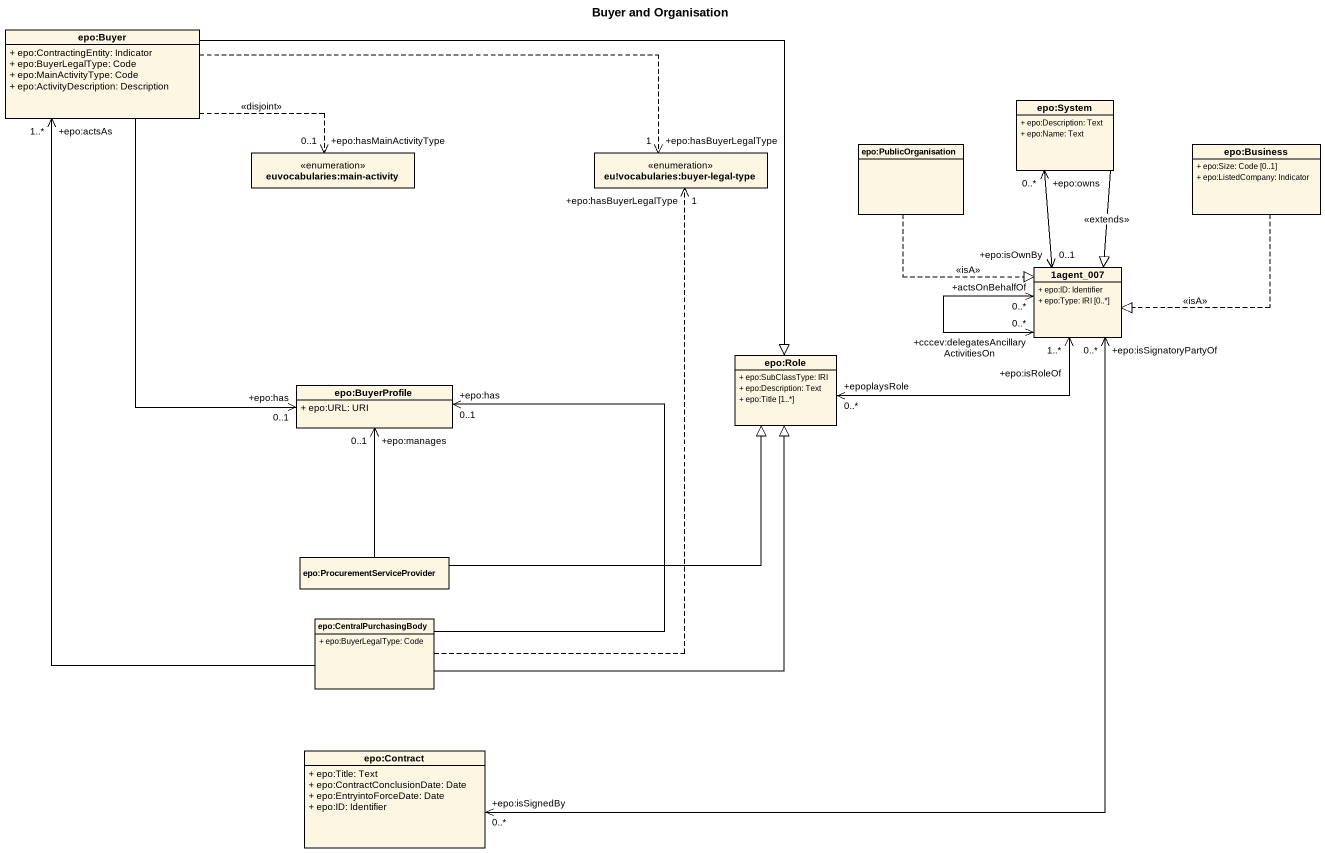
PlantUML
@startuml
title Buyer and Organisation
hide circle
hide empty members
skinparam classAttributeIconSize 0
class "epo:Buyer" as epo_Buyer {
  + epo:ContractingEntity: Indicator
  + epo:BuyerLegalType: Code
  + epo:MainActivityType: Code
  + epo:ActivityDescription: Description
}
class "epo:System" as epo_System {
  + epo:Description: Text
  + epo:Name: Text
}
enum "euvocabularies:main-activity" as euvocabularies_main_activity
enum "eu!vocabularies:buyer-legal-type" as eu_vocabularies_buyer_legal
class "epo:PublicOrganisation" as epo_PublicOrganisation
class "epo:Business" as epo_Business {
  + epo:Size: Code [0..1]
  + epo:ListedCompany: Indicator
}
class "1agent_007" as c1agent_007 {
  + epo:ID: Identifier
  + epo:Type: IRI [0..*]
}
class "epo:Role" as epo_Role {
  + epo:SubClassType: IRI
  + epo:Description: Text
  + epo:Title [1..*]
}
class "epo:BuyerProfile" as epo_BuyerProfile {
  + epo:URL: URI
}
class "epo:ProcurementServiceProvider" as epo_ProcurementServiceProvid
class "epo:CentralPurchasingBody" as epo_CentralPurchasingBody {
  + epo:BuyerLegalType: Code
}
class "epo:Contract" as epo_Contract {
  + epo:Title: Text
  + epo:ContractConclusionDate: Date
  + epo:EntryintoForceDate: Date
  + epo:ID: Identifier
}
epo_Buyer .right.> "+epo:hasMainActivityType\n0..1" euvocabularies_main_activity : <<disjoint>>
epo_Buyer .right.> "+epo:hasBuyerLegalType\n1" eu_vocabularies_buyer_legal
epo_Buyer -right-|> epo_Role
epo_Buyer --> "+epo:has\n0..1" epo_BuyerProfile
epo_System --|> c1agent_007 : <<extends>>
epo_System "+epo:owns\n0..*" <--> "+epo:isOwnBy\n0..1" c1agent_007
epo_PublicOrganisation ..|> c1agent_007 : <<isA>>
epo_Business ..|> c1agent_007 : <<isA>>
c1agent_007 "+actsOnBehalfOf\n0..*" <--> "+cccev:delegatesAncillaryActivitiesOn\n0..*" c1agent_007
c1agent_007 "+epo:isRoleOf\n1..*" <-left-> "+epoplaysRole\n0..*" epo_Role
epo_ProcurementServiceProvid -right-|> epo_Role
epo_ProcurementServiceProvid -up-> "+epo:manages\n0..1" epo_BuyerProfile
epo_CentralPurchasingBody -up-> "+epo:actsAs\n1..*" epo_Buyer
epo_CentralPurchasingBody .up.> "+epo:hasBuyerLegalType\n1" eu_vocabularies_buyer_legal
epo_CentralPurchasingBody -up-|> epo_Role
epo_CentralPurchasingBody -up-> "+epo:has\n0..1" epo_BuyerProfile
epo_Contract "+epo:isSignedBy\n0..*" <-up-> "+epo:isSignatoryPartyOf\n0..*" c1agent_007
@enduml
